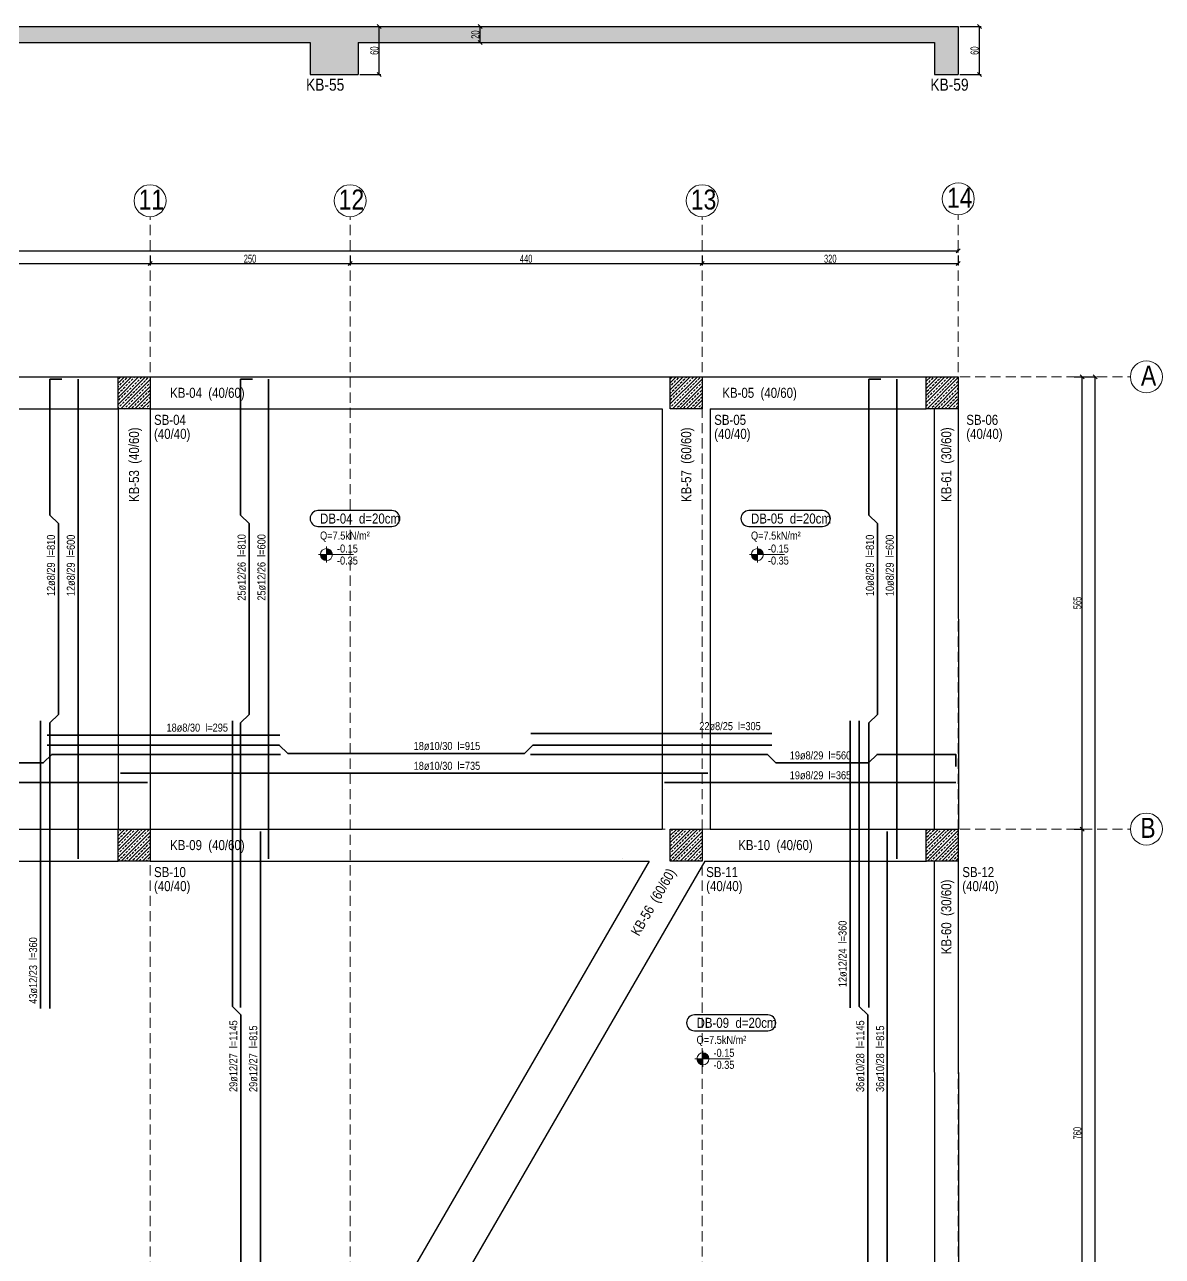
# Model space of a CAD drawing. Header units: millimetres. Extents: x 2532 to 8067, y 819 to 5029.
# Drawn here: x 6634 to 8056, y 3457 to 4996 of the extents above; entities that cross this region are included whole.
import ezdxf

# ---------------------------------------------------------------- set-up
doc = ezdxf.new("R2010")
doc.units = ezdxf.units.MM
doc.linetypes.add('DASHED', pattern=[19.05, 12.7, -6.35])
for name, color, linetype, lineweight in [('AKS BALONU (BEYKENT)', 7, 'Continuous', 20), ('AKS CIZGISI (BEYKENT)', 252, 'DASHED', 20), ('AKS NO (BEYKENT)', 3, 'Continuous', 20), ('AKS OLCU (BEYKENT)', 200, 'Continuous', 20), ('DONATI (BEYKENT)', 4, 'Continuous', 35), ('DONATI YAZISI (BEYKENT)', 3, 'Continuous', 20), ('DOSEME ISMI (BEYKENT)', 9, 'Continuous', 20), ('DOSEME PAFTA (BEYKENT)', 3, 'Continuous', 20), ('DOSEME SINIRI (BEYKENT)', 2, 'Continuous', 30), ('KIRIS (BEYKENT)', 2, 'Continuous', 30), ('KIRIS ISMI (BEYKENT)', 40, 'Continuous', 20), ('KOLON (BEYKENT)', 3, 'Continuous', 30), ('KOLON ISMI (BEYKENT)', 91, 'Continuous', 20), ('KOT CIZGI (BEYKENT)', 120, 'Continuous', 20), ('KOT YAZI (BEYKENT)', 7, 'Continuous', 20), ('OLCU (BEYKENT)', 14, 'Continuous', 20), ('TARAMA (BEYKENT)', 252, 'Continuous', 25), ('YAZI (BEYKENT)', 140, 'Continuous', 20)]:
    doc.layers.add(name, color=color, linetype=linetype, lineweight=lineweight)
doc.styles.add('DONATI YAZISI (BEYKENT)', font='')
doc.styles.add('DSMOLC-50', font='bahnschrift light condensed', dxfattribs={"width": 0.75, "height": 10})
doc.styles.add('KLNOLC-25', font='bahnschrift light condensed', dxfattribs={"width": 0.75, "height": 10})
doc.styles.add('KOT (BEYKENT)', font='')
doc.styles.add('stastyle', font='RomanSTA.ttf')
doc.styles.add('YAZI (BEYKENT)', font='')
doc.styles.get('DONATI YAZISI (BEYKENT)').set_extended_font_data('Bahnschrift Light Condensed')
doc.styles.get('KOT (BEYKENT)').set_extended_font_data('Bahnschrift Light Condensed')
doc.styles.get('YAZI (BEYKENT)').set_extended_font_data('Bahnschrift Light Condensed')
doc.dimstyles.new('DSMOLC-50', dxfattribs={"dimtxt": 10, "dimasz": 5, "dimexe": 2, "dimexo": 2, "dimgap": 1, "dimtad": 1, "dimdec": 1, "dimrnd": 0.5, "dimzin": 12, "dimdsep": 46, "dimtxsty": 'DSMOLC-50', "dimblk": 'OBLIQUE', "dimblk1": 'OBLIQUE', "dimblk2": 'OBLIQUE', "dimcen": 0, "dimclrt": 7, "dimadec": 0, "dimazin": 0, "dimtfac": 1, "dimtdec": 4, "dimtix": 1, "dimtmove": 2, "dimatfit": 3, "dimfxl": 1, "dimtzin": 0, "dimarcsym": 0})
pattern_1 = [(45, (1551.565, 462.183), (-4.4194174, 4.4194174), []), (45, (1555.9844, 462.183), (-4.4194174, 4.4194174), [3.125, -1.5625])]

# ---------------------------------------------------------------- blocks, each defined once
blk = doc.blocks.new('_Oblique')
at = {"color": 0, "linetype": 'ByBlock', "lineweight": -2}
blk.add_line((-0.5, -0.5), (0.5, 0.5), dxfattribs=at)
blk = doc.blocks.new('*D79')
at = {"layer": 'AKS OLCU (BEYKENT)', "color": 0, "lineweight": -2, "transparency": 16777216}
for p, q in [((6426.1, 4707.4), (6426.1, 4695.4)), ((6426.1, 4697.4), (6791.1, 4697.4)), ((6791.1, 4707.4), (6791.1, 4695.4))]:
    blk.add_line(p, q, dxfattribs=at)
at = {"layer": 'DEFPOINTS', "color": 0, "transparency": 16777216}
for p in [(6426.1, 4709.4), (6791.1, 4709.4), (6791.1, 4697.4)]:
    blk.add_point(p, dxfattribs=at)
at = {"layer": 'AKS OLCU (BEYKENT)', "color": 0, "lineweight": -2, "transparency": 16777216, "xscale": 5, "yscale": 5, "zscale": 5, "rotation": 180}
blk.add_blockref('_Oblique', (6426.1, 4697.4), dxfattribs=at)
at = {"layer": 'AKS OLCU (BEYKENT)', "color": 0, "lineweight": -2, "transparency": 16777216, "xscale": 5, "yscale": 5, "zscale": 5}
blk.add_blockref('_Oblique', (6791.1, 4697.4), dxfattribs=at)
at = {"layer": 'AKS OLCU (BEYKENT)', "color": 7, "transparency": 16777216, "insert": (6608.6, 4703.5), "char_height": 10, "attachment_point": 5, "style": 'DSMOLC-50'}
blk.add_mtext('365', dxfattribs=at)
blk = doc.blocks.new('*D80')
at = {"layer": 'AKS OLCU (BEYKENT)', "color": 0, "lineweight": -2, "transparency": 16777216}
for p, q in [((6791.1, 4707.4), (6791.1, 4695.4)), ((6791.1, 4697.4), (7041.1, 4697.4)), ((7041.1, 4707.4), (7041.1, 4695.4))]:
    blk.add_line(p, q, dxfattribs=at)
at = {"layer": 'DEFPOINTS', "color": 0, "transparency": 16777216}
for p in [(6791.1, 4709.4), (7041.1, 4709.4), (7041.1, 4697.4)]:
    blk.add_point(p, dxfattribs=at)
at = {"layer": 'AKS OLCU (BEYKENT)', "color": 0, "lineweight": -2, "transparency": 16777216, "xscale": 5, "yscale": 5, "zscale": 5, "rotation": 180}
blk.add_blockref('_Oblique', (6791.1, 4697.4), dxfattribs=at)
at = {"layer": 'AKS OLCU (BEYKENT)', "color": 0, "lineweight": -2, "transparency": 16777216, "xscale": 5, "yscale": 5, "zscale": 5}
blk.add_blockref('_Oblique', (7041.1, 4697.4), dxfattribs=at)
at = {"layer": 'AKS OLCU (BEYKENT)', "color": 7, "transparency": 16777216, "insert": (6916.1, 4703.5), "char_height": 10, "attachment_point": 5, "style": 'DSMOLC-50'}
blk.add_mtext('250', dxfattribs=at)
blk = doc.blocks.new('*D81')
at = {"layer": 'AKS OLCU (BEYKENT)', "color": 0, "lineweight": -2, "transparency": 16777216}
for p, q in [((7041.1, 4707.4), (7041.1, 4695.4)), ((7041.1, 4697.4), (7481.1, 4697.4)), ((7481.1, 4707.4), (7481.1, 4695.4))]:
    blk.add_line(p, q, dxfattribs=at)
at = {"layer": 'DEFPOINTS', "color": 0, "transparency": 16777216}
for p in [(7041.1, 4709.4), (7481.1, 4709.4), (7481.1, 4697.4)]:
    blk.add_point(p, dxfattribs=at)
at = {"layer": 'AKS OLCU (BEYKENT)', "color": 0, "lineweight": -2, "transparency": 16777216, "xscale": 5, "yscale": 5, "zscale": 5, "rotation": 180}
blk.add_blockref('_Oblique', (7041.1, 4697.4), dxfattribs=at)
at = {"layer": 'AKS OLCU (BEYKENT)', "color": 0, "lineweight": -2, "transparency": 16777216, "xscale": 5, "yscale": 5, "zscale": 5}
blk.add_blockref('_Oblique', (7481.1, 4697.4), dxfattribs=at)
at = {"layer": 'AKS OLCU (BEYKENT)', "color": 7, "transparency": 16777216, "insert": (7261.1, 4703.5), "char_height": 10, "attachment_point": 5, "style": 'DSMOLC-50'}
blk.add_mtext('440', dxfattribs=at)
blk = doc.blocks.new('*D82')
at = {"layer": 'AKS OLCU (BEYKENT)', "color": 0, "lineweight": -2, "transparency": 16777216}
for p, q in [((7481.1, 4707.4), (7481.1, 4695.4)), ((7481.1, 4697.4), (7801.1, 4697.4)), ((7801.1, 4707.4), (7801.1, 4695.4))]:
    blk.add_line(p, q, dxfattribs=at)
at = {"layer": 'DEFPOINTS', "color": 0, "transparency": 16777216}
for p in [(7481.1, 4709.4), (7801.1, 4709.4), (7801.1, 4697.4)]:
    blk.add_point(p, dxfattribs=at)
at = {"layer": 'AKS OLCU (BEYKENT)', "color": 0, "lineweight": -2, "transparency": 16777216, "xscale": 5, "yscale": 5, "zscale": 5, "rotation": 180}
blk.add_blockref('_Oblique', (7481.1, 4697.4), dxfattribs=at)
at = {"layer": 'AKS OLCU (BEYKENT)', "color": 0, "lineweight": -2, "transparency": 16777216, "xscale": 5, "yscale": 5, "zscale": 5}
blk.add_blockref('_Oblique', (7801.1, 4697.4), dxfattribs=at)
at = {"layer": 'AKS OLCU (BEYKENT)', "color": 7, "transparency": 16777216, "insert": (7641.1, 4703.5), "char_height": 10, "attachment_point": 5, "style": 'DSMOLC-50'}
blk.add_mtext('320', dxfattribs=at)
blk = doc.blocks.new('*D83')
at = {"layer": 'AKS OLCU (BEYKENT)', "color": 0, "lineweight": -2, "transparency": 16777216}
for p, q in [((3031.1, 4711.4), (3031.1, 4715.4)), ((3031.1, 4713.4), (7801.1, 4713.4)), ((7801.1, 4711.4), (7801.1, 4715.4))]:
    blk.add_line(p, q, dxfattribs=at)
at = {"layer": 'DEFPOINTS', "color": 0, "transparency": 16777216}
for p in [(3031.1, 4709.4), (7801.1, 4713.4), (7801.1, 4709.4)]:
    blk.add_point(p, dxfattribs=at)
at = {"layer": 'AKS OLCU (BEYKENT)', "color": 0, "lineweight": -2, "transparency": 16777216, "xscale": 5, "yscale": 5, "zscale": 5, "rotation": 180}
blk.add_blockref('_Oblique', (3031.1, 4713.4), dxfattribs=at)
at = {"layer": 'AKS OLCU (BEYKENT)', "color": 0, "lineweight": -2, "transparency": 16777216, "xscale": 5, "yscale": 5, "zscale": 5}
blk.add_blockref('_Oblique', (7801.1, 4713.4), dxfattribs=at)
at = {"layer": 'AKS OLCU (BEYKENT)', "color": 7, "transparency": 16777216, "insert": (5416.1, 4719.5), "char_height": 10, "attachment_point": 5, "style": 'DSMOLC-50'}
blk.add_mtext('4770', dxfattribs=at)
blk = doc.blocks.new('*D88')
at = {"layer": 'AKS OLCU (BEYKENT)', "color": 0, "lineweight": -2, "transparency": 16777216}
for p, q in [((7946, 3991), (7958, 3991)), ((7956, 3231), (7956, 3991)), ((7946, 3231), (7958, 3231))]:
    blk.add_line(p, q, dxfattribs=at)
at = {"layer": 'DEFPOINTS', "color": 0, "transparency": 16777216}
for p in [(7944, 3991), (7956, 3991), (7944, 3231)]:
    blk.add_point(p, dxfattribs=at)
at = {"layer": 'AKS OLCU (BEYKENT)', "color": 0, "lineweight": -2, "transparency": 16777216, "xscale": 5, "yscale": 5, "zscale": 5}
for p, rotation in [((7956, 3991), 90), ((7956, 3231), 270)]:
    blk.add_blockref('_Oblique', p, dxfattribs=dict(at, rotation=rotation))
at = {"layer": 'AKS OLCU (BEYKENT)', "color": 7, "transparency": 16777216, "insert": (7949.9, 3611), "char_height": 10, "attachment_point": 5, "rotation": 90, "style": 'DSMOLC-50'}
blk.add_mtext('760', dxfattribs=at)
blk = doc.blocks.new('*D89')
at = {"layer": 'AKS OLCU (BEYKENT)', "color": 0, "lineweight": -2, "transparency": 16777216}
for p, q in [((7946, 4556), (7958, 4556)), ((7956, 3991), (7956, 4556)), ((7946, 3991), (7958, 3991))]:
    blk.add_line(p, q, dxfattribs=at)
at = {"layer": 'DEFPOINTS', "color": 0, "transparency": 16777216}
for p in [(7944, 4556), (7956, 4556), (7944, 3991)]:
    blk.add_point(p, dxfattribs=at)
at = {"layer": 'AKS OLCU (BEYKENT)', "color": 0, "lineweight": -2, "transparency": 16777216, "xscale": 5, "yscale": 5, "zscale": 5}
for p, rotation in [((7956, 4556), 90), ((7956, 3991), 270)]:
    blk.add_blockref('_Oblique', p, dxfattribs=dict(at, rotation=rotation))
at = {"layer": 'AKS OLCU (BEYKENT)', "color": 7, "transparency": 16777216, "insert": (7949.9, 4273.5), "char_height": 10, "attachment_point": 5, "rotation": 90, "style": 'DSMOLC-50'}
blk.add_mtext('565', dxfattribs=at)
blk = doc.blocks.new('*D90')
at = {"layer": 'AKS OLCU (BEYKENT)', "color": 0, "lineweight": -2, "transparency": 16777216}
for p, q in [((7946, 4556), (7974, 4556)), ((7972, 1076), (7972, 4556)), ((7946, 1076), (7974, 1076))]:
    blk.add_line(p, q, dxfattribs=at)
at = {"layer": 'DEFPOINTS', "color": 0, "transparency": 16777216}
for p in [(7944, 4556), (7972, 4556), (7944, 1076)]:
    blk.add_point(p, dxfattribs=at)
at = {"layer": 'AKS OLCU (BEYKENT)', "color": 0, "lineweight": -2, "transparency": 16777216, "xscale": 5, "yscale": 5, "zscale": 5}
for p, rotation in [((7972, 4556), 90), ((7972, 1076), 270)]:
    blk.add_blockref('_Oblique', p, dxfattribs=dict(at, rotation=rotation))
at = {"layer": 'AKS OLCU (BEYKENT)', "color": 7, "transparency": 16777216, "insert": (7965.9, 2816), "char_height": 10, "attachment_point": 5, "rotation": 90, "style": 'DSMOLC-50'}
blk.add_mtext('3480', dxfattribs=at)
blk = doc.blocks.new('*D125')
at = {"layer": 'DEFPOINTS', "color": 0, "transparency": 16777216}
for p in [(7051.1, 4993.5), (7077.6, 4993.5), (7051.1, 4933.5)]:
    blk.add_point(p, dxfattribs=at)
at = {"layer": 'OLCU (BEYKENT)', "color": 0, "lineweight": -2, "transparency": 16777216}
for p, q in [((7053.1, 4993.5), (7079.6, 4993.5)), ((7077.6, 4933.5), (7077.6, 4993.5)), ((7053.1, 4933.5), (7079.6, 4933.5))]:
    blk.add_line(p, q, dxfattribs=at)
at = {"layer": 'OLCU (BEYKENT)', "color": 0, "lineweight": -2, "transparency": 16777216, "xscale": 5, "yscale": 5, "zscale": 5}
for p, rotation in [((7077.6, 4993.5), 90), ((7077.6, 4933.5), 270)]:
    blk.add_blockref('_Oblique', p, dxfattribs=dict(at, rotation=rotation))
at = {"layer": 'OLCU (BEYKENT)', "color": 7, "lineweight": -3, "transparency": 16777216, "insert": (7071.5, 4963.5), "char_height": 10, "attachment_point": 5, "rotation": 90, "style": 'KLNOLC-25'}
blk.add_mtext('60', dxfattribs=at)
blk = doc.blocks.new('*D126')
at = {"layer": 'DEFPOINTS', "color": 0, "transparency": 16777216}
for p in [(7189.7, 4993.5), (7203.8, 4993.5), (7189.7, 4973.5)]:
    blk.add_point(p, dxfattribs=at)
at = {"layer": 'OLCU (BEYKENT)', "color": 0, "lineweight": -2, "transparency": 16777216}
for p, q in [((7191.7, 4993.5), (7205.8, 4993.5)), ((7203.8, 4973.5), (7203.8, 4993.5)), ((7191.7, 4973.5), (7205.8, 4973.5))]:
    blk.add_line(p, q, dxfattribs=at)
at = {"layer": 'OLCU (BEYKENT)', "color": 0, "lineweight": -2, "transparency": 16777216, "xscale": 5, "yscale": 5, "zscale": 5}
for p, rotation in [((7203.8, 4993.5), 90), ((7203.8, 4973.5), 270)]:
    blk.add_blockref('_Oblique', p, dxfattribs=dict(at, rotation=rotation))
at = {"layer": 'OLCU (BEYKENT)', "color": 7, "lineweight": -3, "transparency": 16777216, "insert": (7197.7, 4983.5), "char_height": 10, "attachment_point": 5, "rotation": 90, "style": 'KLNOLC-25'}
blk.add_mtext('20', dxfattribs=at)
blk = doc.blocks.new('*D127')
at = {"layer": 'DEFPOINTS', "color": 0, "transparency": 16777216}
for p in [(7801.1, 4993.5), (7827.6, 4993.5), (7801.1, 4933.5)]:
    blk.add_point(p, dxfattribs=at)
at = {"layer": 'OLCU (BEYKENT)', "color": 0, "lineweight": -2, "transparency": 16777216}
for p, q in [((7803.1, 4993.5), (7829.6, 4993.5)), ((7827.6, 4933.5), (7827.6, 4993.5)), ((7803.1, 4933.5), (7829.6, 4933.5))]:
    blk.add_line(p, q, dxfattribs=at)
at = {"layer": 'OLCU (BEYKENT)', "color": 0, "lineweight": -2, "transparency": 16777216, "xscale": 5, "yscale": 5, "zscale": 5}
for p, rotation in [((7827.6, 4993.5), 90), ((7827.6, 4933.5), 270)]:
    blk.add_blockref('_Oblique', p, dxfattribs=dict(at, rotation=rotation))
at = {"layer": 'OLCU (BEYKENT)', "color": 7, "lineweight": -3, "transparency": 16777216, "insert": (7821.5, 4963.5), "char_height": 10, "attachment_point": 5, "rotation": 90, "style": 'KLNOLC-25'}
blk.add_mtext('60', dxfattribs=at)

msp = doc.modelspace()

# ---------------------------------------------------------------- hatches: boundary and pattern name
at = {"layer": 'KOT CIZGI (BEYKENT)'}
h = msp.add_hatch(color=256, dxfattribs=at)
h.dxf.hatch_style = 1
h.paths.add_polyline_path([(7011.56, 4341.45), (7011.56, 4333.95), (7019.06, 4333.95, 0.4142136)])
h = msp.add_hatch(color=256, dxfattribs=at)
h.dxf.hatch_style = 1
h.paths.add_polyline_path([(7550.03, 4341.45), (7550.03, 4333.95), (7557.53, 4333.95, 0.4142136)])
h = msp.add_hatch(color=256, dxfattribs=at)
h.dxf.hatch_style = 1
h.paths.add_polyline_path([(7011.56, 4333.95), (7004.06, 4333.95, 0.4142136), (7011.56, 4326.45)])
h = msp.add_hatch(color=256, dxfattribs=at)
h.dxf.hatch_style = 1
h.paths.add_polyline_path([(7550.03, 4333.95), (7542.53, 4333.95, 0.4142136), (7550.03, 4326.45)])
h = msp.add_hatch(color=256, dxfattribs=at)
h.dxf.hatch_style = 1
h.paths.add_polyline_path([(7482.04, 3711.45), (7482.04, 3703.95), (7489.54, 3703.95, 0.4142136)])
h = msp.add_hatch(color=256, dxfattribs=at)
h.dxf.hatch_style = 1
h.paths.add_polyline_path([(7482.04, 3703.95), (7474.54, 3703.95, 0.4142136), (7482.04, 3696.45)])
at = {"layer": 'TARAMA (BEYKENT)', "lineweight": -3}
h = msp.add_hatch(dxfattribs=at)
h.set_pattern_fill('ANSI33', color=256)
h.set_pattern_definition([(45, (1551.565, 334.067), (-4.490128, 4.490128), []), (45, (1556.055, 334.067), (-4.490128, 4.490128), [3.175, -1.5875])])
h.paths.add_polyline_path([(3056.08, 4973.49), (3536.12, 4973.49), (3536.12, 4933.49), (3576.12, 4933.49), (3576.12, 4973.49), (4051.12, 4973.49), (4051.12, 4933.49), (4111.12, 4933.49), (4111.12, 4973.49), (4616.12, 4973.49), (4616.12, 4933.49), (4676.12, 4933.49), (4676.12, 4973.49), (5181.05, 4973.49), (5181.05, 4933.49), (5221.12, 4933.49), (5221.12, 4973.49), (5826.12, 4973.49), (5826.12, 4933.49), (5886.12, 4933.49), (5886.12, 4973.49), (6386.12, 4973.49), (6386.12, 4933.49), (6426.12, 4933.49), (6426.12, 4973.49), (6991.12, 4973.49), (6991.12, 4933.49), (7051.12, 4933.49), (7051.12, 4973.49), (7771.22, 4973.49), (7771.22, 4933.49), (7801.14, 4933.49), (7801.14, 4993.49), (3056.12, 4993.49), (3031.02, 4993.49), (3031.02, 4873.49), (3056.08, 4873.49)])
at = {"layer": 'TARAMA (BEYKENT)'}
h = msp.add_hatch(dxfattribs=at)
h.set_pattern_fill('ANSI33', color=256, style=0, pattern_type=0)
h.set_pattern_definition(pattern_1)
h.paths.add_polyline_path([(6751.12, 4556.01), (6791.12, 4556.01), (6791.12, 4516.01), (6751.12, 4516.01)], flags=0)
h = msp.add_hatch(dxfattribs=at)
h.set_pattern_fill('ANSI33', color=256, style=0, pattern_type=0)
h.set_pattern_definition(pattern_1)
h.paths.add_polyline_path([(7441.12, 4556.01), (7481.12, 4556.01), (7481.12, 4516.01), (7441.12, 4516.01)], flags=0)
h = msp.add_hatch(dxfattribs=at)
h.set_pattern_fill('ANSI33', color=256, style=0, pattern_type=0)
h.set_pattern_definition(pattern_1)
h.paths.add_polyline_path([(7761.1, 4556.01), (7801.1, 4556.01), (7801.1, 4516.01), (7761.1, 4516.01)], flags=0)
h = msp.add_hatch(dxfattribs=at)
h.set_pattern_fill('ANSI33', color=256, style=0, pattern_type=0)
h.set_pattern_definition(pattern_1)
h.paths.add_polyline_path([(6751.12, 3991.01), (6791.12, 3991.01), (6791.12, 3951.01), (6751.12, 3951.01)], flags=0)
h = msp.add_hatch(dxfattribs=at)
h.set_pattern_fill('ANSI33', color=256, style=0, pattern_type=0)
h.set_pattern_definition(pattern_1)
h.paths.add_polyline_path([(7441.09, 3991.01), (7481.09, 3991.01), (7481.09, 3951.01), (7441.09, 3951.01)], flags=0)
h = msp.add_hatch(dxfattribs=at)
h.set_pattern_fill('ANSI33', color=256, style=0, pattern_type=0)
h.set_pattern_definition(pattern_1)
h.paths.add_polyline_path([(7761.12, 3991.01), (7801.12, 3991.01), (7801.12, 3951.01), (7761.12, 3951.01)], flags=0)

# ---------------------------------------------------------------- linework, layer by layer
at = {"layer": 'AKS BALONU (BEYKENT)'}
for centre in [(6791.12, 4776.01), (7041.12, 4776.01), (7481.12, 4776.01), (7801.12, 4778.28), (8036.12, 4556.01), (8036.12, 3991.01)]:
    msp.add_circle(centre, 20, dxfattribs=at)
at = {"layer": 'AKS CIZGISI (BEYKENT)'}
for p, q in [((6791.12, 866.01), (6791.12, 4756.01)), ((7041.12, 866.01), (7041.12, 4756.01)), ((7481.12, 866.01), (7481.12, 4756.01)), ((7801.12, 866.01), (7801.12, 4758.28)), ((2831.12, 4556.01), (8016.12, 4556.01)), ((2831.12, 3991.01), (8016.12, 3991.01))]:
    msp.add_line(p, q, dxfattribs=at)
at = {"layer": 'DONATI (BEYKENT)'}
for points in [[(6666.12, 3766.76), (6666.12, 4123.67), (6676.72, 4134.29), (6676.71, 4372.56), (6666.12, 4383.17), (6666.12, 4552.92), (6681.12, 4552.94)], [(6701.12, 3954.01), (6701.12, 4553.01)], [(6904.37, 3767.87), (6904.37, 4123.67), (6914.97, 4134.29), (6914.96, 4372.56), (6904.37, 4383.17), (6904.37, 4552.92), (6919.37, 4552.94)], [(6939.37, 3954.01), (6939.37, 4553.01)], [(7689.45, 3767.88), (7689.45, 4123.67), (7700.05, 4134.29), (7700.05, 4372.56), (7689.45, 4383.17), (7689.45, 4552.92), (7704.45, 4552.94)], [(7724.45, 3954.01), (7724.45, 4553.01)], [(6654.41, 3766.69), (6654.41, 4126.3)], [(6894.06, 2992.04), (6894.06, 3412.42), (6904.66, 3423.03), (6904.65, 3758.8), (6894.06, 3769.42), (6894.06, 4126.15)], [(7665.89, 3767.81), (7665.89, 4126.17)], [(7677.38, 2992.04), (7677.38, 3412.42), (7687.98, 3423.03), (7687.97, 3758.8), (7677.38, 3769.42), (7677.38, 4126.15)], [(7266.86, 4110.2), (7567.99, 4110.2)], [(6662.49, 4108.32), (6953.49, 4108.32)], [(6662.77, 4096.01), (6952.52, 4096.01), (6963.14, 4085.41), (7258.91, 4085.41), (7269.52, 4096.01), (7568.02, 4096.01)], [(6257.83, 4084.2), (6508.78, 4084.2), (6519.39, 4073.6), (6657.67, 4073.6), (6668.28, 4084.2), (6954.2, 4084.2)], [(7266.58, 4084.2), (7562.53, 4084.2), (7573.14, 4073.6), (7688.92, 4073.6), (7699.53, 4084.2), (7798.03, 4084.2), (7798.04, 4069.2)], [(6389.12, 4049.2), (6788.12, 4049.2)], [(6754.11, 4061.01), (7488.11, 4061.01)], [(7434.12, 4049.2), (7798.12, 4049.2)], [(6929.06, 3174), (6929.06, 3988)], [(7712.38, 3174), (7712.38, 3988)]]:
    msp.add_lwpolyline(points, dxfattribs=at)
at = {"layer": 'DOSEME PAFTA (BEYKENT)', "lineweight": -3}
for points in [[(7000.98, 4369.02), (7093.46, 4369.02, 1), (7093.46, 4388.8), (7000.98, 4388.8, 1)], [(7539.45, 4369.02), (7631.51, 4369.02, 1), (7631.51, 4388.8), (7539.45, 4388.8, 1)], [(7471.45, 3739.02), (7563.13, 3739.02, 1), (7563.13, 3758.8), (7471.45, 3758.8, 1)]]:
    msp.add_lwpolyline(points, format="xyb", close=True, dxfattribs=at)
at = {"layer": 'DOSEME SINIRI (BEYKENT)'}
for p, q in [((3056.12, 4993.49), (7801.14, 4993.49)), ((7801.14, 4993.49), (7801.14, 4933.49)), ((6426.12, 4973.49), (6991.12, 4973.49)), ((6991.12, 4973.49), (6991.12, 4933.49)), ((7051.12, 4973.49), (7051.12, 4933.49)), ((7051.12, 4973.49), (7771.22, 4973.49)), ((7771.22, 4973.49), (7771.22, 4933.49)), ((6991.12, 4933.49), (7051.12, 4933.49)), ((7771.22, 4933.49), (7801.14, 4933.49))]:
    msp.add_line(p, q, dxfattribs=at)
at = {"layer": 'KIRIS (BEYKENT)'}
for p, q in [((6426.22, 4556.01), (6751.22, 4556.01)), ((6791.22, 4556.01), (7441.22, 4556.01)), ((7481.22, 4556.01), (7761.1, 4556.01)), ((6426.22, 4516.01), (6751.12, 4516.01)), ((6751.12, 4516.01), (6751.22, 3991.11)), ((6791.12, 4516.01), (6791.22, 3991.11)), ((6791.22, 4516.01), (7431.12, 4516.01)), ((7431.12, 4516.01), (7431.12, 3991.01)), ((7491.12, 4516.01), (7761.1, 4516.01)), ((7491.12, 4516.01), (7491.12, 3991.01)), ((7771.12, 4516.11), (7771.12, 3991.11)), ((7801.12, 4516.11), (7801.22, 3991.11)), ((6426.22, 3991.01), (6751.22, 3991.01)), ((6791.22, 3991.01), (7431.12, 3991.01)), ((7491.12, 3991.01), (7761.22, 3991.01)), ((6426.22, 3951.01), (6751.22, 3951.01)), ((6791.22, 3951.01), (7414.87, 3951.01)), ((7414.87, 3951.01), (6998.03, 3231.01)), ((7484.2, 3951.01), (7067.36, 3231.01)), ((7484.2, 3951.01), (7761.22, 3951.01)), ((7771.12, 3951.11), (7771.22, 3231.11)), ((7801.12, 3951.11), (7801.22, 3231.11))]:
    msp.add_line(p, q, dxfattribs=at)
at = {"layer": 'KOLON (BEYKENT)'}
for points in [[(6751.12, 4556.01), (6791.12, 4556.01), (6791.12, 4516.01), (6751.12, 4516.01)], [(7441.12, 4556.01), (7481.12, 4556.01), (7481.12, 4516.01), (7441.12, 4516.01)], [(7761.1, 4556.01), (7801.1, 4556.01), (7801.1, 4516.01), (7761.1, 4516.01)], [(6751.12, 3991.01), (6791.12, 3991.01), (6791.12, 3951.01), (6751.12, 3951.01)], [(7441.09, 3991.01), (7481.09, 3991.01), (7481.09, 3951.01), (7441.09, 3951.01)], [(7761.12, 3991.01), (7801.12, 3991.01), (7801.12, 3951.01), (7761.12, 3951.01)]]:
    msp.add_lwpolyline(points, close=True, dxfattribs=at)
at = {"layer": 'KOT CIZGI (BEYKENT)'}
for p, q in [((7011.56, 4343.95), (7011.56, 4323.95)), ((7550.03, 4343.95), (7550.03, 4323.95)), ((7001.56, 4333.95), (7045.58, 4333.95)), ((7540.03, 4333.95), (7584.06, 4333.95)), ((7482.04, 3713.95), (7482.04, 3693.95)), ((7472.04, 3703.95), (7516.06, 3703.95))]:
    msp.add_line(p, q, dxfattribs=at)
for centre in [(7011.56, 4333.95), (7550.03, 4333.95), (7482.04, 3703.95)]:
    msp.add_circle(centre, 7.5, dxfattribs=at)

# ---------------------------------------------------------------- texts
at = {"layer": 'AKS NO (BEYKENT)', "style": 'YAZI (BEYKENT)'}
for s, p in [('11', (6776.92, 4765.01)), ('12', (7026.88, 4765.01)), ('13', (7466.88, 4765.01)), ('14', (7786.95, 4767.28)), ('A', (8029.33, 4545.01)), ('B', (8028.52, 3980.01))]:
    msp.add_text(s, height=25, dxfattribs=at).set_placement(p)
at = {"layer": 'DONATI (BEYKENT)', "style": 'stastyle'}
for s, p in [('& 1-.2- 1- 3.649999- 3.200002', (6754.11, 4061.01)), ('& 1-.2- 1- 6.900002- 0', (7434.12, 4041.01)), ('& 1-.2- 1- 7.600002- 0', (6701.12, 3954.01)), ('& 1-.2- 1- 7.600002- 0', (7381.12, 3954.01)), ('& 1-.2- 1- 7.599998- 0', (7724.45, 3954.01))]:
    msp.add_text(s, height=0.0005, dxfattribs=at).set_placement(p)
at = {"layer": 'DONATI YAZISI (BEYKENT)', "style": 'DONATI YAZISI (BEYKENT)'}
for s, p in [(' 12ø8/29  l=810', (6672.29, 4278.85)), (' 12ø8/29  l=600', (6697.12, 4278.84)), (' 25ø12/26  l=810', (6910.54, 4273.14)), (' 25ø12/26  l=600', (6935.37, 4273.13)), (' 10ø8/29  l=810', (7695.62, 4278.86)), (' 10ø8/29  l=600', (7720.45, 4278.85)), (' 12ø12/24  l=360', (7661.47, 3790.29)), ('43ø12/23  l=360', (6649.99, 3772.72)), (' 29ø12/27  l=1145', (6900.23, 3659.33)), (' 29ø12/27  l=815', (6925.06, 3659.32)), (' 36ø10/28  l=1145', (7683.55, 3659.33)), (' 36ø10/28  l=815', (7708.38, 3659.32))]:
    msp.add_text(s, height=10, rotation=90, dxfattribs=at).set_placement(p)
for s, p in [(' 22ø8/25  l=305', (7474.27, 4114.62)), (' 18ø8/30  l=295', (6808.55, 4112.75)), (' 18ø10/30  l=915', (7117.4, 4089.83)), (' 19ø8/29  l=560', (7587.33, 4078.03)), (' 18ø10/30  l=735', (7117.39, 4065.01)), (' 19ø8/29  l=365', (7587.32, 4053.2))]:
    msp.add_text(s, height=10, dxfattribs=at).set_placement(p)
at = {"layer": 'DOSEME ISMI (BEYKENT)', "style": 'YAZI (BEYKENT)'}
for s, p in [('DB-04  d=20cm', (7003.62, 4372.67)), ('DB-05  d=20cm', (7542.09, 4372.67)), ('DB-09  d=20cm', (7474.09, 3742.67))]:
    msp.add_text(s, height=12.5, dxfattribs=at).set_placement(p)
at = {"layer": 'KIRIS ISMI (BEYKENT)', "style": 'YAZI (BEYKENT)'}
for s, height, p in [('KB-55', 15, (6986.12, 4913.49)), ('KB-59', 15, (7766.22, 4913.49)), ('KB-04  (40/60)', 12.5, (6816.22, 4529.76)), ('KB-05  (40/60)', 12.5, (7506.22, 4529.76)), ('KB-09  (40/60)', 12.5, (6816.22, 3964.76)), ('KB-10  (40/60)', 12.5, (7526.12, 3964.76))]:
    msp.add_text(s, height=height, dxfattribs=at).set_placement(p)
for s, rotation, p in [('KB-53  (40/60)', 90, (6777.37, 4399.6)), ('KB-57  (60/60)', 90, (7467.37, 4399.56)), ('KB-61  (30/60)', 90, (7792.37, 4399.72)), ('KB-56  (60/60)', 59.93146, (7402, 3856.42)), ('KB-60  (30/60)', 90, (7792.37, 3834.7))]:
    msp.add_text(s, height=12.5, rotation=rotation, dxfattribs=at).set_placement(p)
at = {"layer": 'KOLON ISMI (BEYKENT)', "style": 'YAZI (BEYKENT)'}
for s, p in [('SB-04', (6796.12, 4496.01)), ('SB-05', (7496.12, 4496.01)), ('SB-06', (7811.12, 4496.01)), ('(40/40)', (6796.12, 4478.51)), ('(40/40)', (7496.12, 4478.51)), ('(40/40)', (7811.12, 4478.51)), ('SB-10', (6796.12, 3931.01)), ('SB-11', (7486.09, 3931.01)), ('SB-12', (7806.12, 3931.01)), ('(40/40)', (6796.12, 3913.51)), ('(40/40)', (7486.09, 3913.51)), ('(40/40)', (7806.12, 3913.51))]:
    msp.add_text(s, height=12.5, dxfattribs=at).set_placement(p)
at = {"layer": 'KOT YAZI (BEYKENT)', "style": 'KOT (BEYKENT)'}
for s, p in [(' -0.15', (7021.56, 4336.45)), (' -0.15', (7560.03, 4336.45)), (' -0.35', (7021.56, 4321.45)), (' -0.35', (7560.03, 4321.45)), (' -0.15', (7492.04, 3706.45)), (' -0.35', (7492.04, 3691.45))]:
    msp.add_text(s, height=10, dxfattribs=at).set_placement(p)
at = {"layer": 'YAZI (BEYKENT)', "style": 'YAZI (BEYKENT)'}
for p in [(7003.62, 4352.67), (7542.09, 4352.67), (7474.09, 3722.67)]:
    msp.add_text('Q=7.5kN/m²', height=10, dxfattribs=at).set_placement(p)

# ---------------------------------------------------------------- dimensions: what is measured, and where the dimension line sits
at = {"layer": 'AKS OLCU (BEYKENT)'}
for base, p1, p2, picture, middle in [((7801.12, 4713.37), (3031.12, 4709.37), (7801.12, 4709.37), '*D83', (5416.12, 4719.48)), ((6791.12, 4697.37), (6426.12, 4709.37), (6791.12, 4709.37), '*D79', (6608.62, 4703.48)), ((7041.12, 4697.37), (6791.12, 4709.37), (7041.12, 4709.37), '*D80', (6916.12, 4703.48)), ((7481.12, 4697.37), (7041.12, 4709.37), (7481.12, 4709.37), '*D81', (7261.12, 4703.48)), ((7801.12, 4697.37), (7481.12, 4709.37), (7801.12, 4709.37), '*D82', (7641.12, 4703.48))]:
    dim = msp.add_linear_dim(base=base, p1=p1, p2=p2, dimstyle='DSMOLC-50', dxfattribs=at)
    dim.commit()
    dim.dimension.update_dxf_attribs({"geometry": picture, "text_midpoint": middle})
for base, p1, p2, picture, middle in [((7956, 4556.01), (7944, 3991.01), (7944, 4556.01), '*D89', (7949.94, 4273.51)), ((7972, 4556.01), (7944, 1076.01), (7944, 4556.01), '*D90', (7965.89, 2816.01)), ((7956, 3991.01), (7944, 3231.01), (7944, 3991.01), '*D88', (7949.89, 3611.01))]:
    dim = msp.add_linear_dim(base=base, p1=p1, p2=p2, angle=90, dimstyle='DSMOLC-50', dxfattribs=at)
    dim.commit()
    dim.dimension.update_dxf_attribs({"geometry": picture, "text_midpoint": middle})
at = {"layer": 'OLCU (BEYKENT)', "lineweight": -3}
for base, p1, p2, picture, middle in [((7077.61, 4993.49), (7051.12, 4933.49), (7051.12, 4993.49), '*D125', (7071.51, 4963.49)), ((7203.81, 4993.49), (7189.72, 4973.49), (7189.72, 4993.49), '*D126', (7197.7, 4983.49)), ((7827.64, 4993.49), (7801.14, 4933.49), (7801.14, 4993.49), '*D127', (7821.54, 4963.49))]:
    dim = msp.add_linear_dim(base=base, p1=p1, p2=p2, angle=90, dimstyle='DSMOLC-50', override={"dimtxsty": 'KLNOLC-25'}, dxfattribs=at)
    dim.commit()
    dim.dimension.update_dxf_attribs({"geometry": picture, "text_midpoint": middle})

doc.saveas('drawing.dxf')
